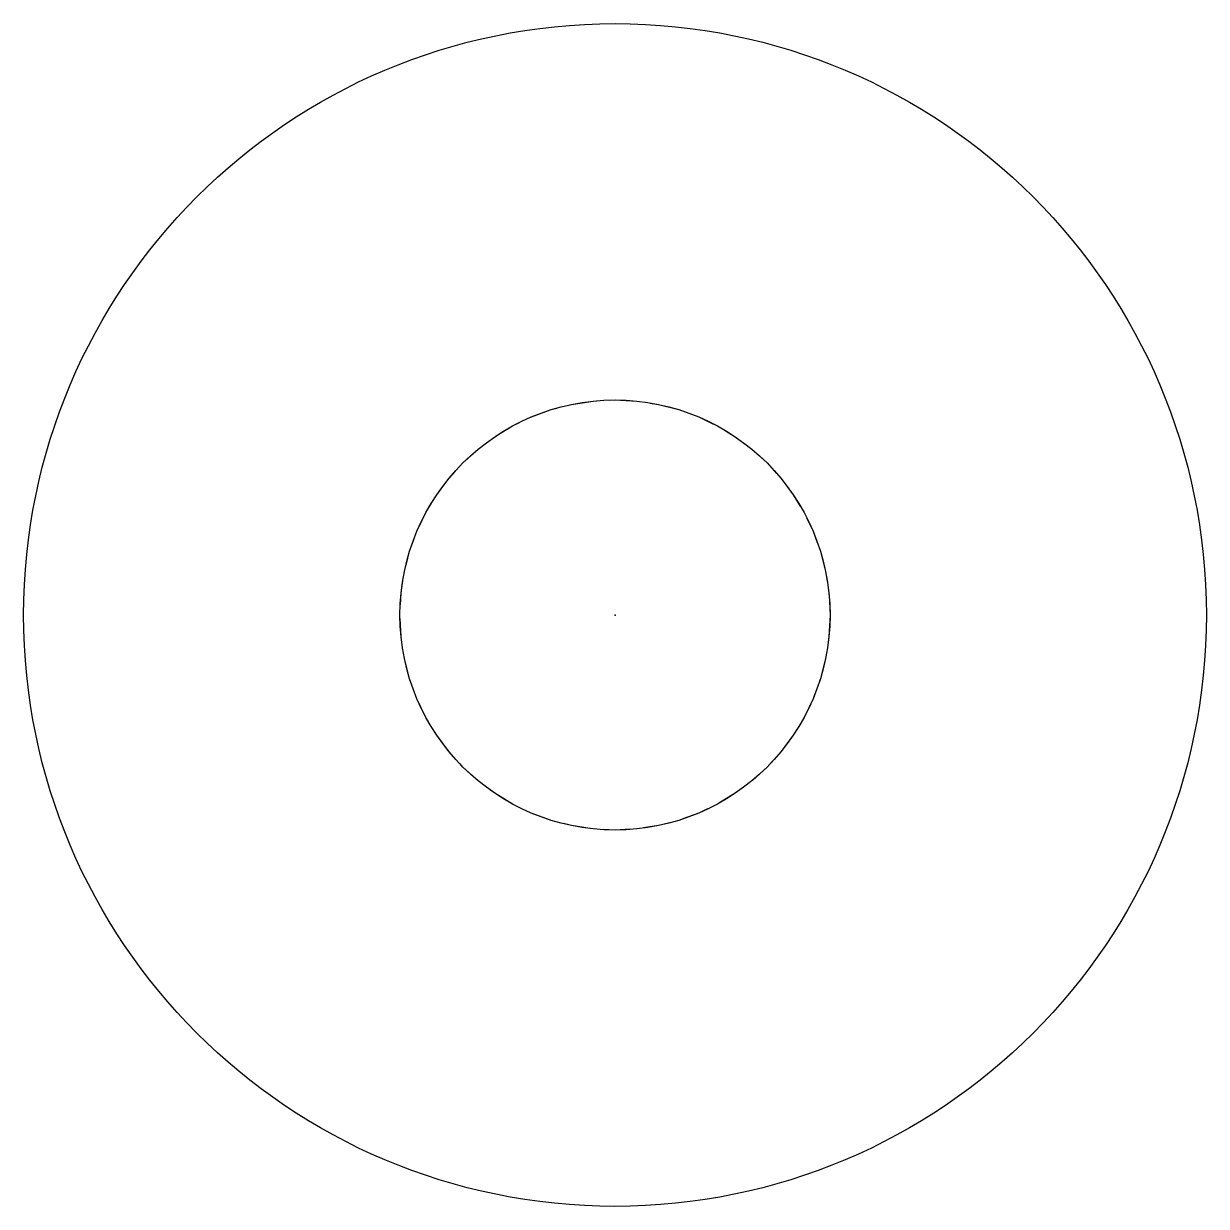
# Model space of a CAD drawing. Header units: millimetres. Extents: x -11 to 11, y -11 to 11.
import ezdxf

# ---------------------------------------------------------------- set-up
doc = ezdxf.new("R2010")
doc.units = ezdxf.units.MM
doc.linetypes.add('DASHED', pattern=[0.75, 0.5, -0.25])
doc.layers.get('0').update_dxf_attribs({"linetype": 'CONTINUOUS'})

msp = doc.modelspace()

# ---------------------------------------------------------------- linework, layer by layer
for radius in [11, 4]:
    msp.add_circle((0, 0), radius)
at = {"linetype": 'DASHED'}
msp.add_circle((0, 0), 4, dxfattribs=at)
msp.add_point((0, 0))

doc.saveas('drawing.dxf')
